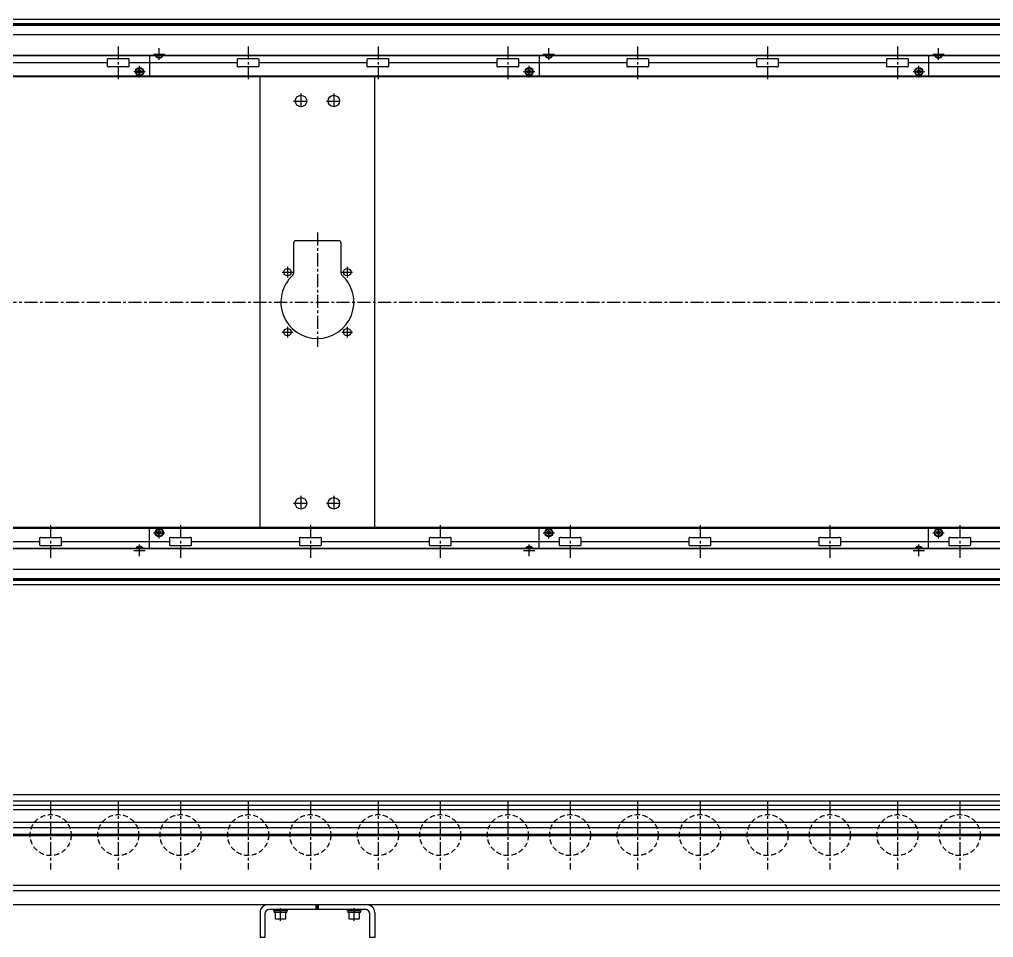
# Model space of a CAD drawing. Extents: x -10 to 4808, y -8 to 1201.
# Drawn here: x 1243 to 2432, y 28 to 1148 of the extents above; entities that cross this region are included whole.
import ezdxf

# ---------------------------------------------------------------- set-up
doc = ezdxf.new("R2010")
doc.units = 0
doc.header["$LTSCALE"] = 0.5
doc.linetypes.add('CENTER', pattern=[50.8, 31.75, -6.35, 6.35, -6.35])
doc.linetypes.add('DASHED', pattern=[19.05, 12.7, -6.35])
for name, color, linetype in [('MSM_CENTER', 1, 'CENTER'), ('MSM_CONTINUOUS', 7, 'CONTINUOUS'), ('MSM_DASHED', 4, 'DASHED')]:
    doc.layers.add(name, color=color, linetype=linetype)

msp = doc.modelspace()

# ---------------------------------------------------------------- linework, layer by layer
at = {"layer": 'MSM_CENTER'}
for p, q in [((1363.3, 1115.5), (1363.3, 1075.5)), ((1406.3, 1106.2), (1420.3, 1106.2)), ((1413.3, 1099.2), (1413.3, 1113.3)), ((1521.8, 1115.5), (1521.8, 1075.5)), ((1680.3, 1115.5), (1680.3, 1075.5)), ((1838.8, 1115.5), (1838.8, 1075.5)), ((1881.8, 1106.2), (1895.8, 1106.2)), ((1888.8, 1099.2), (1888.8, 1113.3)), ((1997.2, 1115.5), (1997.2, 1075.5)), ((2155.8, 1115.5), (2155.8, 1075.5)), ((2314.3, 1115.5), (2314.3, 1075.5)), ((2357.3, 1106.2), (2371.3, 1106.2)), ((2364.3, 1099.2), (2364.3, 1113.3)), ((1382.3, 1084.8), (1396.3, 1084.8)), ((1389.3, 1077.7), (1389.3, 1091.8)), ((1857.8, 1084.8), (1871.8, 1084.8)), ((1864.8, 1077.7), (1864.8, 1091.8)), ((2333.3, 1084.8), (2347.3, 1084.8)), ((2340.3, 1077.7), (2340.3, 1091.8)), ((1577.3, 1048.9), (1595.3, 1048.9)), ((1586.3, 1057.9), (1586.3, 1039.9)), ((1617.3, 1048.9), (1635.3, 1048.9)), ((1626.3, 1057.9), (1626.3, 1039.9)), ((1606.3, 888.4), (1606.3, 748.9)), ((1569.8, 846.4), (1569.8, 833.4)), ((1642.8, 846.4), (1642.8, 833.4)), ((1563.3, 839.9), (1576.3, 839.9)), ((1636.3, 839.9), (1649.3, 839.9)), ((359.8, 803.4), (3950.9, 803.4)), ((1569.8, 773.4), (1569.8, 760.4)), ((1642.8, 773.4), (1642.8, 760.4)), ((1563.3, 766.9), (1576.3, 766.9)), ((1636.3, 766.9), (1649.3, 766.9)), ((1586.3, 566.9), (1586.3, 548.9)), ((1626.3, 566.9), (1626.3, 548.9)), ((1577.3, 557.9), (1595.3, 557.9)), ((1617.3, 557.9), (1635.3, 557.9)), ((1280.8, 531.3), (1280.8, 491.3)), ((1413.3, 515), (1413.3, 529)), ((1439.3, 531.3), (1439.3, 491.3)), ((1597.8, 531.3), (1597.8, 491.3)), ((1756.3, 531.3), (1756.3, 491.3)), ((1888.8, 515), (1888.8, 529)), ((1914.7, 531.3), (1914.7, 491.3)), ((2073.3, 531.3), (2073.3, 491.3)), ((2231.8, 531.3), (2231.8, 491.3)), ((2364.3, 515), (2364.3, 529)), ((2390.3, 531.3), (2390.3, 491.3)), ((1406.3, 522), (1420.3, 522)), ((1881.8, 522), (1895.8, 522)), ((2357.3, 522), (2371.3, 522)), ((1382.3, 500.5), (1396.3, 500.5)), ((1389.3, 493.5), (1389.3, 507.5)), ((1857.8, 500.5), (1871.8, 500.5)), ((1864.8, 493.5), (1864.8, 507.5)), ((2333.3, 500.5), (2347.3, 500.5)), ((2340.3, 493.5), (2340.3, 507.5)), ((1280.8, 195), (1280.8, 111)), ((1363.3, 195), (1363.3, 111)), ((1439.3, 195), (1439.3, 111)), ((1521.8, 195), (1521.8, 111)), ((1597.8, 195), (1597.8, 111)), ((1680.3, 195), (1680.3, 111)), ((1756.3, 195), (1756.3, 111)), ((1838.8, 195), (1838.8, 111)), ((1914.7, 195), (1914.7, 111)), ((1997.2, 195), (1997.2, 111)), ((2073.3, 195), (2073.3, 111)), ((2155.8, 195), (2155.8, 111)), ((2231.8, 195), (2231.8, 111)), ((2314.3, 195), (2314.3, 111)), ((2390.3, 195), (2390.3, 111)), ((367.2, 153), (3941.2, 153)), ((1561.3, 48.4), (1561.3, 64)), ((1651.3, 48.4), (1651.3, 64))]:
    msp.add_line(p, q, dxfattribs=at)
at = {"layer": 'MSM_CONTINUOUS'}
for p, q in [((3940.8, 1148.4), (370.7, 1148.4)), ((3939.2, 1148.3), (372.3, 1148.3)), ((3914.6, 1142.9), (396.9, 1142.9)), ((3914.5, 1142), (397, 1142)), ((3939.2, 1129.5), (372.3, 1129.5)), ((3914.6, 1141.2), (396.9, 1141.2)), ((3939.2, 1104.1), (372.3, 1104.1)), ((3939.2, 1104.5), (422.2, 1104.5)), ((1349.8, 1095.5), (1218.2, 1095.5)), ((1349.8, 1099.5), (1349.8, 1091.5)), ((1374.7, 1100.5), (1351.8, 1100.5)), ((1376.7, 1091.5), (1376.7, 1099.5)), ((1508.3, 1095.5), (1376.7, 1095.5)), ((1401.3, 1104.1), (1401.3, 1079.4)), ((1413.3, 1103.9), (1412.9, 1104.1)), ((1413.6, 1104.1), (1413.3, 1103.9)), ((1508.3, 1099.5), (1508.3, 1091.5)), ((1533.2, 1100.5), (1510.3, 1100.5)), ((1535.2, 1091.5), (1535.2, 1099.5)), ((1666.8, 1095.5), (1535.2, 1095.5)), ((1666.8, 1099.5), (1666.8, 1091.5)), ((1691.7, 1100.5), (1668.8, 1100.5)), ((1693.7, 1091.5), (1693.7, 1099.5)), ((1825.3, 1095.5), (1693.7, 1095.5)), ((1825.3, 1099.5), (1825.3, 1091.5)), ((1850.2, 1100.5), (1827.3, 1100.5)), ((1852.2, 1091.5), (1852.2, 1099.5)), ((1983.8, 1095.5), (1852.2, 1095.5)), ((1876.8, 1104.1), (1876.8, 1079.4)), ((1888.8, 1103.9), (1888.4, 1104.1)), ((1889.1, 1104.1), (1888.8, 1103.9)), ((1983.8, 1099.5), (1983.8, 1091.5)), ((2008.7, 1100.5), (1985.8, 1100.5)), ((2010.7, 1091.5), (2010.7, 1099.5)), ((2142.3, 1095.5), (2010.7, 1095.5)), ((2142.3, 1099.5), (2142.3, 1091.5)), ((2167.2, 1100.5), (2144.3, 1100.5)), ((2169.2, 1091.5), (2169.2, 1099.5)), ((2300.8, 1095.5), (2169.2, 1095.5)), ((2300.8, 1099.5), (2300.8, 1091.5)), ((2325.7, 1100.5), (2302.8, 1100.5)), ((2327.7, 1091.5), (2327.7, 1099.5)), ((2459.3, 1095.5), (2327.7, 1095.5)), ((2352.3, 1104.1), (2352.3, 1079.4)), ((2364.3, 1103.9), (2363.9, 1104.1)), ((2364.6, 1104.1), (2364.3, 1103.9)), ((1374.7, 1090.5), (1351.8, 1090.5)), ((1387.3, 1085.9), (1389.3, 1087.1)), ((1387.3, 1083.6), (1387.3, 1085.9)), ((1389.3, 1082.4), (1387.3, 1083.6)), ((1389.3, 1087.1), (1391.3, 1085.9)), ((1391.3, 1083.6), (1389.3, 1082.4)), ((1391.3, 1085.9), (1391.3, 1083.6)), ((1533.2, 1090.5), (1510.3, 1090.5)), ((1691.7, 1090.5), (1668.8, 1090.5)), ((1850.2, 1090.5), (1827.3, 1090.5)), ((1862.8, 1085.9), (1864.8, 1087.1)), ((1862.8, 1083.6), (1862.8, 1085.9)), ((1864.8, 1082.4), (1862.8, 1083.6)), ((1864.8, 1087.1), (1866.8, 1085.9)), ((1866.8, 1083.6), (1864.8, 1082.4)), ((1866.8, 1085.9), (1866.8, 1083.6)), ((2008.7, 1090.5), (1985.8, 1090.5)), ((2167.2, 1090.5), (2144.3, 1090.5)), ((2325.7, 1090.5), (2302.8, 1090.5)), ((2338.3, 1085.9), (2340.3, 1087.1)), ((2338.3, 1083.6), (2338.3, 1085.9)), ((2340.3, 1082.4), (2338.3, 1083.6)), ((2340.3, 1087.1), (2342.3, 1085.9)), ((2342.3, 1083.6), (2340.3, 1082.4)), ((2342.3, 1085.9), (2342.3, 1083.6)), ((3937.3, 1079.4), (450.3, 1079.4)), ((3940.8, 1078.4), (450.3, 1078.4)), ((1536.3, 528.4), (1536.3, 1078.4)), ((1676.3, 528.4), (1676.3, 1078.4)), ((1577.3, 875.4), (1577.3, 838.5)), ((1632.3, 878.4), (1580.3, 878.4)), ((1635.3, 838.5), (1635.3, 875.4)), ((3940.8, 528.4), (450.3, 528.4)), ((450.3, 527.4), (3937.3, 527.4)), ((1401.3, 502.6), (1401.3, 527.4)), ((1411.3, 523.2), (1413.3, 524.4)), ((1411.3, 520.9), (1411.3, 523.2)), ((1413.3, 524.4), (1415.3, 523.2)), ((1415.3, 523.2), (1415.3, 520.9)), ((1876.8, 502.6), (1876.8, 527.4)), ((1886.8, 523.2), (1888.8, 524.4)), ((1886.8, 520.9), (1886.8, 523.2)), ((1888.8, 524.4), (1890.8, 523.2)), ((1890.8, 523.2), (1890.8, 520.9)), ((2352.3, 502.6), (2352.3, 527.4)), ((2362.3, 523.2), (2364.3, 524.4)), ((2362.3, 520.9), (2362.3, 523.2)), ((2364.3, 524.4), (2366.3, 523.2)), ((2366.3, 523.2), (2366.3, 520.9)), ((1135.7, 511.3), (1267.3, 511.3)), ((1267.3, 515.3), (1267.3, 507.3)), ((1269.3, 516.3), (1292.2, 516.3)), ((1294.2, 507.3), (1294.2, 515.3)), ((1294.2, 511.3), (1425.8, 511.3)), ((1413.3, 519.7), (1411.3, 520.9)), ((1415.3, 520.9), (1413.3, 519.7)), ((1425.8, 515.3), (1425.8, 507.3)), ((1427.8, 516.3), (1450.7, 516.3)), ((1452.7, 507.3), (1452.7, 515.3)), ((1452.7, 511.3), (1584.3, 511.3)), ((1584.3, 515.3), (1584.3, 507.3)), ((1586.3, 516.3), (1609.2, 516.3)), ((1611.2, 507.3), (1611.2, 515.3)), ((1611.2, 511.3), (1742.8, 511.3)), ((1742.8, 515.3), (1742.8, 507.3)), ((1744.8, 516.3), (1767.7, 516.3)), ((1769.7, 507.3), (1769.7, 515.3)), ((1769.7, 511.3), (1901.3, 511.3)), ((1888.8, 519.7), (1886.8, 520.9)), ((1890.8, 520.9), (1888.8, 519.7)), ((1901.3, 515.3), (1901.3, 507.3)), ((1903.3, 516.3), (1926.2, 516.3)), ((1928.2, 507.3), (1928.2, 515.3)), ((1928.2, 511.3), (2059.8, 511.3)), ((2059.8, 515.3), (2059.8, 507.3)), ((2061.8, 516.3), (2084.7, 516.3)), ((2086.7, 507.3), (2086.7, 515.3)), ((2086.7, 511.3), (2218.3, 511.3)), ((2218.3, 515.3), (2218.3, 507.3)), ((2220.3, 516.3), (2243.2, 516.3)), ((2245.2, 507.3), (2245.2, 515.3)), ((2245.2, 511.3), (2376.8, 511.3)), ((2364.3, 519.7), (2362.3, 520.9)), ((2366.3, 520.9), (2364.3, 519.7)), ((2376.8, 515.3), (2376.8, 507.3)), ((2378.8, 516.3), (2401.7, 516.3)), ((2403.7, 507.3), (2403.7, 515.3)), ((2403.7, 511.3), (2535.3, 511.3)), ((3939.2, 502.6), (372.3, 502.6)), ((3939.2, 502.2), (422.2, 502.2)), ((1269.3, 506.3), (1292.2, 506.3)), ((1388.9, 502.6), (1389.3, 502.9)), ((1389.3, 502.9), (1389.6, 502.6)), ((1427.8, 506.3), (1450.7, 506.3)), ((1586.3, 506.3), (1609.2, 506.3)), ((1744.8, 506.3), (1767.7, 506.3)), ((1864.4, 502.6), (1864.8, 502.9)), ((1864.8, 502.9), (1865.1, 502.6)), ((1903.3, 506.3), (1926.2, 506.3)), ((2061.8, 506.3), (2084.7, 506.3)), ((2220.3, 506.3), (2243.2, 506.3)), ((2339.9, 502.6), (2340.3, 502.9)), ((2340.3, 502.9), (2340.6, 502.6)), ((2378.8, 506.3), (2401.7, 506.3)), ((3939.2, 477.2), (372.3, 477.2)), ((3914.6, 465.6), (396.9, 465.6)), ((3914.6, 463.9), (396.9, 463.9)), ((3914.5, 464.7), (397, 464.7)), ((3940.8, 458.4), (370.7, 458.4)), ((3939.2, 458.4), (372.3, 458.4)), ((3939.2, 202), (372.3, 202)), ((3939.2, 194.6), (674.4, 194.6)), ((3823.2, 189), (676.7, 189)), ((3823.2, 184), (678.7, 184)), ((3723.2, 168.2), (667.3, 168.2)), ((3723.2, 161.8), (682.3, 161.8)), ((3723.2, 153.9), (682.3, 153.9)), ((3723.2, 153), (682.3, 153)), ((3723.2, 152.1), (682.3, 152.1)), ((3723.2, 84.8), (679.8, 84.8)), ((3723.2, 91.3), (682.3, 91.3)), ((3940.8, 68), (472.3, 68)), ((1665.3, 62), (1547.3, 62)), ((1552.8, 62), (1552.8, 60.4)), ((1569.8, 60.4), (1552.8, 60.4)), ((1553.6, 60.4), (1553.6, 58.4)), ((1569, 58.4), (1569, 60.4)), ((1569.8, 60.4), (1569.8, 62)), ((1604.8, 62), (1604.8, 68)), ((1606.3, 62), (1606.3, 68)), ((1607.8, 62), (1607.8, 68)), ((1642.8, 62), (1642.8, 60.4)), ((1659.8, 60.4), (1642.8, 60.4)), ((1643.6, 60.4), (1643.6, 58.4)), ((1659, 58.4), (1659, 60.4)), ((1659.8, 60.4), (1659.8, 62)), ((1536.3, 58.5), (1536.3, 28)), ((1542.3, 57), (1542.3, 28)), ((1569, 58.4), (1553.6, 58.4)), ((1554.8, 58.4), (1554.8, 51.2)), ((1566.9, 50.4), (1555.6, 50.4)), ((1567.8, 51.2), (1567.8, 58.4)), ((1659, 58.4), (1643.6, 58.4)), ((1644.8, 58.4), (1644.8, 51.2)), ((1656.9, 50.4), (1645.6, 50.4)), ((1657.8, 51.2), (1657.8, 58.4)), ((1670.3, 28), (1670.3, 57)), ((1676.3, 58.5), (1676.3, 28)), ((1542.3, 28), (1536.3, 28)), ((1676.3, 28), (1670.3, 28))]:
    msp.add_line(p, q, dxfattribs=at)
for centre, radius in [((1389.3, 1084.8), 5), ((1389.3, 1084.8), 4.25), ((1864.8, 1084.8), 5), ((1864.8, 1084.8), 4.25), ((2340.3, 1084.8), 5), ((2340.3, 1084.8), 4.25), ((1586.3, 1048.9), 7), ((1626.3, 1048.9), 7), ((1569.8, 839.9), 4.5), ((1642.8, 839.9), 4.5), ((1569.8, 766.9), 4.5), ((1642.8, 766.9), 4.5), ((1586.3, 557.9), 7), ((1626.3, 557.9), 7), ((1413.3, 522), 5), ((1413.3, 522), 4.25), ((1888.8, 522), 5), ((1888.8, 522), 4.25), ((2364.3, 522), 5), ((2364.3, 522), 4.25)]:
    msp.add_circle(centre, radius, dxfattribs=at)
for centre, radius, start, end in [((1350.7, 1099.4), 0.882, 115.5328, 172.1027), ((1351.8, 1097.1), 3.41, 89.6687, 115.2454), ((1374.7, 1097.1), 3.41, 64.7546, 90.3313), ((1375.8, 1099.4), 0.882, 7.8973, 64.4672), ((1413.3, 1106.2), 5, 204.8346, 335.1654), ((1413.3, 1106.2), 4.25, 209.6116, 330.3884), ((1509.2, 1099.4), 0.882, 115.5328, 172.1027), ((1510.3, 1097.1), 3.41, 89.6687, 115.2454), ((1533.2, 1097.1), 3.41, 64.7546, 90.3313), ((1534.3, 1099.4), 0.882, 7.8973, 64.4672), ((1667.7, 1099.4), 0.882, 115.5328, 172.1027), ((1668.8, 1097.1), 3.41, 89.6687, 115.2454), ((1691.7, 1097.1), 3.41, 64.7546, 90.3313), ((1692.8, 1099.4), 0.882, 7.8973, 64.4672), ((1826.2, 1099.4), 0.882, 115.5328, 172.1027), ((1827.3, 1097.1), 3.41, 89.6687, 115.2454), ((1850.2, 1097.1), 3.41, 64.7546, 90.3313), ((1851.3, 1099.4), 0.882, 7.8973, 64.4672), ((1888.8, 1106.2), 5, 204.8346, 335.1654), ((1888.8, 1106.2), 4.25, 209.6116, 330.3884), ((1984.7, 1099.4), 0.882, 115.5328, 172.1027), ((1985.8, 1097.1), 3.41, 89.6687, 115.2454), ((2008.7, 1097.1), 3.41, 64.7546, 90.3313), ((2009.8, 1099.4), 0.882, 7.8973, 64.4672), ((2143.2, 1099.4), 0.882, 115.5328, 172.1027), ((2144.3, 1097.1), 3.41, 89.6687, 115.2454), ((2167.2, 1097.1), 3.41, 64.7546, 90.3313), ((2168.3, 1099.4), 0.882, 7.8973, 64.4672), ((2301.7, 1099.4), 0.882, 115.5328, 172.1027), ((2302.8, 1097.1), 3.41, 89.6687, 115.2454), ((2325.7, 1097.1), 3.41, 64.7546, 90.3313), ((2326.8, 1099.4), 0.882, 7.8973, 64.4672), ((2364.3, 1106.2), 5, 204.8346, 335.1654), ((2364.3, 1106.2), 4.25, 209.6116, 330.3884), ((1350.7, 1091.6), 0.882, 187.8973, 244.4672), ((1351.8, 1093.9), 3.41, 244.7546, 270.3313), ((1374.7, 1093.9), 3.41, 269.6687, 295.2454), ((1375.8, 1091.6), 0.882, 295.5328, 352.1027), ((1509.2, 1091.6), 0.882, 187.8973, 244.4672), ((1510.3, 1093.9), 3.41, 244.7546, 270.3313), ((1533.2, 1093.9), 3.41, 269.6687, 295.2454), ((1534.3, 1091.6), 0.882, 295.5328, 352.1027), ((1667.7, 1091.6), 0.882, 187.8973, 244.4672), ((1668.8, 1093.9), 3.41, 244.7546, 270.3313), ((1691.7, 1093.9), 3.41, 269.6687, 295.2454), ((1692.8, 1091.6), 0.882, 295.5328, 352.1027), ((1826.2, 1091.6), 0.882, 187.8973, 244.4672), ((1827.3, 1093.9), 3.41, 244.7546, 270.3313), ((1850.2, 1093.9), 3.41, 269.6687, 295.2454), ((1851.3, 1091.6), 0.882, 295.5328, 352.1027), ((1984.7, 1091.6), 0.882, 187.8973, 244.4672), ((1985.8, 1093.9), 3.41, 244.7546, 270.3313), ((2008.7, 1093.9), 3.41, 269.6687, 295.2454), ((2009.8, 1091.6), 0.882, 295.5328, 352.1027), ((2143.2, 1091.6), 0.882, 187.8973, 244.4672), ((2144.3, 1093.9), 3.41, 244.7546, 270.3313), ((2167.2, 1093.9), 3.41, 269.6687, 295.2454), ((2168.3, 1091.6), 0.882, 295.5328, 352.1027), ((2301.7, 1091.6), 0.882, 187.8973, 244.4672), ((2302.8, 1093.9), 3.41, 244.7546, 270.3313), ((2325.7, 1093.9), 3.41, 269.6687, 295.2454), ((2326.8, 1091.6), 0.882, 295.5328, 352.1027), ((1580.3, 875.4), 3, 90, 180), ((1632.3, 875.4), 3, 0, 90), ((1606.3, 803.4), 44.5, 132.3521, 47.6479), ((1574.2, 838.5), 3, 312.3521, 360), ((1638.3, 838.5), 3, 180, 227.6479), ((1268.2, 515.2), 0.882, 115.5328, 172.1027), ((1269.3, 512.9), 3.41, 89.6687, 115.2454), ((1292.2, 512.9), 3.41, 64.7546, 90.3313), ((1293.3, 515.2), 0.882, 7.8973, 64.4672), ((1426.7, 515.2), 0.882, 115.5328, 172.1027), ((1427.8, 512.9), 3.41, 89.6687, 115.2454), ((1450.7, 512.9), 3.41, 64.7546, 90.3313), ((1451.8, 515.2), 0.882, 7.8973, 64.4672), ((1585.2, 515.2), 0.882, 115.5328, 172.1027), ((1586.3, 512.9), 3.41, 89.6687, 115.2454), ((1609.2, 512.9), 3.41, 64.7546, 90.3313), ((1610.3, 515.2), 0.882, 7.8973, 64.4672), ((1743.7, 515.2), 0.882, 115.5328, 172.1027), ((1744.8, 512.9), 3.41, 89.6687, 115.2454), ((1767.7, 512.9), 3.41, 64.7546, 90.3313), ((1768.8, 515.2), 0.882, 7.8973, 64.4672), ((1902.2, 515.2), 0.882, 115.5328, 172.1027), ((1903.3, 512.9), 3.41, 89.6687, 115.2454), ((1926.2, 512.9), 3.41, 64.7546, 90.3313), ((1927.3, 515.2), 0.882, 7.8973, 64.4672), ((2060.7, 515.2), 0.882, 115.5328, 172.1027), ((2061.8, 512.9), 3.41, 89.6687, 115.2454), ((2084.7, 512.9), 3.41, 64.7546, 90.3313), ((2085.8, 515.2), 0.882, 7.8973, 64.4672), ((2219.2, 515.2), 0.882, 115.5328, 172.1027), ((2220.3, 512.9), 3.41, 89.6687, 115.2454), ((2243.2, 512.9), 3.41, 64.7546, 90.3313), ((2244.3, 515.2), 0.882, 7.8973, 64.4672), ((2377.7, 515.2), 0.882, 115.5328, 172.1027), ((2378.8, 512.9), 3.41, 89.6687, 115.2454), ((2401.7, 512.9), 3.41, 64.7546, 90.3313), ((2402.8, 515.2), 0.882, 7.8973, 64.4672), ((1268.2, 507.4), 0.882, 187.8973, 244.4672), ((1269.3, 509.7), 3.41, 244.7546, 270.3313), ((1292.2, 509.7), 3.41, 269.6687, 295.2454), ((1293.3, 507.4), 0.882, 295.5328, 352.1027), ((1389.3, 500.5), 5, 24.8346, 155.1654), ((1389.3, 500.5), 4.25, 29.6116, 150.3884), ((1426.7, 507.4), 0.882, 187.8973, 244.4672), ((1427.8, 509.7), 3.41, 244.7546, 270.3313), ((1450.7, 509.7), 3.41, 269.6687, 295.2454), ((1451.8, 507.4), 0.882, 295.5328, 352.1027), ((1585.2, 507.4), 0.882, 187.8973, 244.4672), ((1586.3, 509.7), 3.41, 244.7546, 270.3313), ((1609.2, 509.7), 3.41, 269.6687, 295.2454), ((1610.3, 507.4), 0.882, 295.5328, 352.1027), ((1743.7, 507.4), 0.882, 187.8973, 244.4672), ((1744.8, 509.7), 3.41, 244.7546, 270.3313), ((1767.7, 509.7), 3.41, 269.6687, 295.2454), ((1768.8, 507.4), 0.882, 295.5328, 352.1027), ((1864.8, 500.5), 5, 24.8346, 155.1654), ((1864.8, 500.5), 4.25, 29.6116, 150.3884), ((1902.2, 507.4), 0.882, 187.8973, 244.4672), ((1903.3, 509.7), 3.41, 244.7546, 270.3313), ((1926.2, 509.7), 3.41, 269.6687, 295.2454), ((1927.3, 507.4), 0.882, 295.5328, 352.1027), ((2060.7, 507.4), 0.882, 187.8973, 244.4672), ((2061.8, 509.7), 3.41, 244.7546, 270.3313), ((2084.7, 509.7), 3.41, 269.6687, 295.2454), ((2085.8, 507.4), 0.882, 295.5328, 352.1027), ((2219.2, 507.4), 0.882, 187.8973, 244.4672), ((2220.3, 509.7), 3.41, 244.7546, 270.3313), ((2243.2, 509.7), 3.41, 269.6687, 295.2454), ((2244.3, 507.4), 0.882, 295.5328, 352.1027), ((2340.3, 500.5), 5, 24.8346, 155.1654), ((2340.3, 500.5), 4.25, 29.6116, 150.3884), ((2377.7, 507.4), 0.882, 187.8973, 244.4672), ((2378.8, 509.7), 3.41, 244.7546, 270.3313), ((2401.7, 509.7), 3.41, 269.6687, 295.2454), ((2402.8, 507.4), 0.882, 295.5328, 352.1027), ((1545.8, 58.5), 9.5, 90, 180), ((1547.3, 57), 5, 90, 180), ((1665.3, 57), 5, 0, 90), ((1666.8, 58.5), 9.5, 0, 90), ((1555.6, 51.2), 0.8, 180, 270), ((1566.9, 51.2), 0.8, 270, 0), ((1645.6, 51.2), 0.8, 180, 270), ((1656.9, 51.2), 0.8, 270, 0)]:
    msp.add_arc(centre, radius, start, end, dxfattribs=at)
at = {"layer": 'MSM_DASHED'}
for centre in [(1280.8, 153), (1363.3, 153), (1439.3, 153), (1521.8, 153), (1597.8, 153), (1680.3, 153), (1756.3, 153), (1838.8, 153), (1914.7, 153), (1997.2, 153), (2073.3, 153), (2155.8, 153), (2231.8, 153), (2314.3, 153), (2390.3, 153)]:
    msp.add_circle(centre, 25, dxfattribs=at)

doc.saveas('drawing.dxf')
